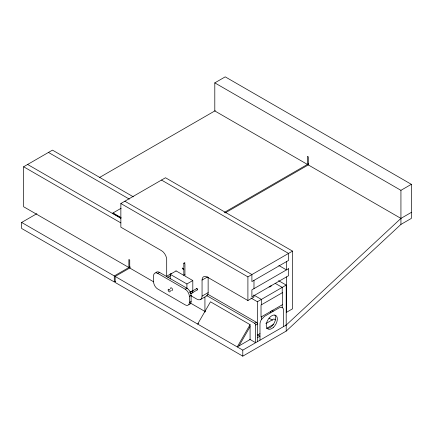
<?xml version="1.0" encoding="UTF-8"?>
<svg xmlns="http://www.w3.org/2000/svg" width="433" height="433" viewBox="0 0 433 433"><rect width="100%" height="100%" fill="white"/><g stroke="black" fill="none" stroke-linecap="round" stroke-linejoin="round"><path stroke-width="0.65" d="M250.085 324.663L237.235 346.925L250.085 339.504L250.085 324.663L210.492 301.806L197.643 324.063L198.796 323.397M238.973 345.918L250.085 326.671M285.688 325.367L286.208 324.463L286.208 285.082L278.592 280.681M400.931 218.405L308.296 164.924L308.296 156.816L307.43 156.318L307.43 164.421L214.8 110.945L214.8 82.871L225.22 76.852L411.35 184.317L411.35 218.405L400.931 224.418L286.208 331.083L242.794 356.148L115.151 282.451L115.151 276.438L242.794 350.129L286.208 325.064L400.931 218.405L411.35 212.392M153.742 281.878L129.738 268.016L129.738 259.995L128.872 259.491L128.872 267.513L23.631 206.752L23.631 166.77L52.458 150.127L133.304 196.799M115.454 281.277L114.28 281.953L21.65 228.472L21.65 222.454L36.859 213.675M99.449 177.541L215.271 110.669M166.7 275.713L166.7 259.67A7.366 4.254 60 0 0 161.493 250.647L120.856 227.184L120.856 203.521L165.487 177.752L292.535 251.108L292.535 308.816L286.457 312.328L286.457 276.914M121.072 218.086L113.002 213.426L113.002 212.949L121.11 208.268M21.65 222.454L114.28 275.935L130.079 266.82M224.256 212.446L308.588 163.755M115.151 276.438L130.36 267.659M225.122 212.944L308.772 164.648M191.105 301.46L189.367 302.467A5.894 3.404 60 0 1 185.2 304.87L157.764 289.028A5.894 3.404 60 0 1 153.596 281.813L153.596 275.794A5.894 3.404 60 0 1 157.764 273.391L159.501 272.384L186.937 288.226A5.894 3.404 60 0 1 191.105 295.447L191.105 301.46A5.894 3.404 60 0 1 189.021 304.426M183.83 267.372L183.83 263.378L184.934 262.739M166.413 276.368L171.078 273.672M170.234 279.009L170.234 274.333L176.052 270.977M167.733 277.304L170.651 275.621M175.955 270.831L183.83 275.372L184.934 274.733M170.234 274.333L186.91 283.956L192.723 280.6M157.764 273.391L185.2 289.228L186.937 288.226M190.471 295.452L196.847 299.133A7.366 4.254 60 0 0 202.059 296.123L202.059 280.081L207.586 276.893M189.816 292.307L192.723 290.624M189.806 292.54L196.804 288.502M190.498 293.839L197.497 289.801M190.98 293.639L192.723 292.632M189.367 302.467L189.367 296.448L191.105 295.447M202.059 296.123L208.138 292.616L208.138 277.239M200.533 299.495L206.611 295.988A7.366 4.254 60 0 0 208.138 292.616M120.856 203.521L247.903 276.871L292.535 251.108M214.8 82.871L400.931 190.331L411.35 184.317M202.059 280.081A7.366 4.254 60 0 1 207.266 277.077L247.903 300.534L253.982 297.027L253.982 295.663M250.934 298.001L257.381 301.725L286.208 285.082M206.563 295.522L254.604 323.262L256.336 322.26A1.472 0.85 60 0 1 257.381 324.063L255.643 325.064L255.643 342.714L249.792 339.337M265.83 323.597L273.878 318.948L275.572 319.927M266.322 328.528L273.797 324.209M257.381 335.153L259.984 333.648M257.381 337.697L259.984 336.192L257.657 334.85M161.493 180.058L288.54 253.413L288.54 260.428L251.898 281.585L251.898 274.565L124.85 201.215M278.847 265.499L286.457 269.894L286.457 261.635M48.464 152.432L129.31 199.11M275.182 283.328L282.213 287.388L282.213 292.784M113.002 212.949L121.072 217.61M27.625 164.464L120.775 218.243M253.76 295.019L261.375 299.42L261.375 304.816M23.631 166.77L120.877 222.914M271.74 310.824L272.898 311.495L272.898 310.196M269.039 318.163L272.557 320.193M207.71 294.186L256.336 322.26M190.044 302.835L205.269 311.625M400.931 190.331L400.931 224.418M286.208 325.064L286.208 331.083M283.604 326.569L283.604 310.526A6.387 3.686 -60 0 0 282.284 307.603L280.259 307.425L279.09 307.923L264.498 316.344L261.31 319.711A6.387 3.686 -60 0 0 259.984 324.165L259.984 340.203M282.213 304.816L282.213 307.582M270.69 311.468L270.69 312.767M261.375 316.848L261.375 319.614M257.381 301.725L257.381 341.707M253.982 280.384L253.982 288.643M247.903 276.871L247.903 300.534M242.794 350.129L242.794 356.148M204.933 297.098L204.933 312.128M192.804 292.784L192.804 280.552L184.929 276.01L184.929 264.011A0.779 0.449 60 0 0 184.382 263.058A0.779 0.449 60 0 0 183.83 263.378M186.91 283.956L186.91 288.638M183.83 268.709L183.83 275.372M114.28 275.935L114.28 281.953M254.604 323.262A1.472 0.85 60 0 1 255.643 325.064M185.2 289.228A5.894 3.404 60 0 1 189.367 296.448M155.891 272.709A5.894 3.404 60 0 1 159.501 272.384M170.445 288.627A1.472 0.85 60 0 1 171.398 287.885A1.472 0.85 60 0 1 172.518 289.634A1.472 0.85 60 0 1 171.565 290.375M196.642 288.979A0.736 0.428 60 0 1 197.042 288.502A0.736 0.428 60 0 1 197.659 289.325A0.736 0.428 60 0 1 197.253 289.801M170.943 273.867A0.736 0.428 60 0 1 171.582 273.808M274.868 315.17A7.859 4.536 -60 0 1 273.986 323.424A7.859 4.536 -60 0 1 267.28 328.317M270.874 285.526A1.597 0.92 0 0 1 270.755 286.549A1.597 0.92 0 0 1 269.077 286.873M288.54 268.693L251.898 289.85L251.898 296.865L288.54 275.713L288.54 268.693M282.56 292.584L261.029 305.016L261.029 317.048L282.56 304.615L282.56 292.584M182.591 268.444A0.779 0.449 60 0 0 183.495 269.321A0.779 0.449 60 0 0 183.305 268.13A0.779 0.449 60 0 0 182.591 268.444M168.15 289.975A1.472 0.85 60 0 0 169.714 291.918A1.472 0.85 60 0 0 169.714 289.834A1.472 0.85 60 0 0 168.15 289.975M273.234 327.527A7.859 4.536 -60 0 0 275.724 315.354A7.859 4.536 -60 0 0 266.425 323.597A7.859 4.536 -60 0 0 273.234 327.527"/></g></svg>
